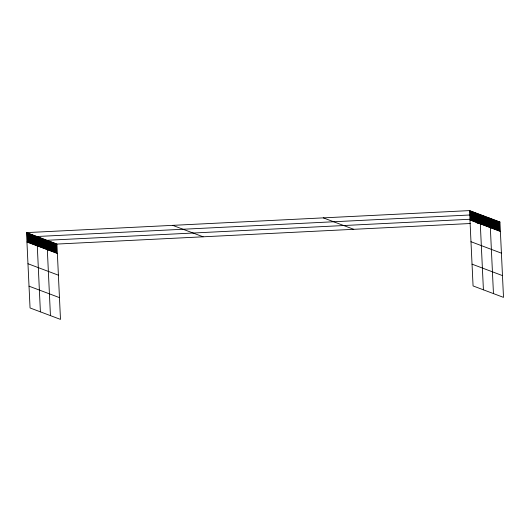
<?xml version="1.0" encoding="UTF-8"?>
<svg xmlns="http://www.w3.org/2000/svg" width="530" height="530" viewBox="0 0 530 530"><rect width="100%" height="100%" fill="white"/><g stroke="black" fill="none" stroke-linecap="round" stroke-linejoin="round"><path stroke-width="0.79" d="M26.5 232.624L56.935 244.072L60.486 319.398L30.051 307.956L26.5 232.624L469.514 210.602L499.949 222.044L503.5 297.376L473.065 285.928L469.514 210.602M56.935 244.072L470.249 223.521M477.106 223.183L499.949 222.044M469.951 219.943L500.386 231.391M470.978 241.72L501.413 253.161M472.038 264.152L502.473 275.6M323.32 217.87L353.755 229.311M172.694 225.356L203.129 236.804M26.944 241.965L57.372 253.413M27.971 263.741L58.399 275.189M29.024 286.18L59.459 297.621M499.227 221.778L499.671 231.12M498.511 221.507L498.955 230.848M497.796 221.235L498.233 230.577M497.08 220.964L497.518 230.311M496.358 220.699L496.802 230.04M495.643 220.427L496.087 229.768M494.927 220.155L495.365 229.497M494.212 219.89L494.649 229.232M493.49 219.619L493.933 228.96M492.774 219.347L493.211 228.688M492.059 219.076L492.496 228.423M491.337 218.81L491.78 228.152M490.621 218.539L491.065 227.88M493.457 293.6L489.906 218.267L46.892 240.295L50.443 315.622M489.19 217.996L489.627 227.344M488.468 217.731L488.912 227.072M487.752 217.459L488.19 226.8M487.037 217.187L487.474 226.535M486.315 216.922L486.759 226.264M485.599 216.651L486.043 225.992M484.884 216.379L485.321 225.72M484.168 216.107L484.606 225.455M483.446 215.843L483.89 225.184M482.731 215.571L483.168 224.912M482.015 215.299L482.452 224.64M481.293 215.028L481.737 224.375M480.577 214.763L481.021 224.104M483.413 289.824L479.862 214.491L36.848 236.519L40.399 311.845M479.173 214.233L479.61 223.574M478.484 213.974L478.921 223.315M477.788 213.716L478.232 223.057M477.099 213.451L477.543 222.799M476.41 213.192L476.854 222.534M475.721 212.934L476.165 222.275M475.032 212.676L475.47 222.017M474.343 212.417L474.781 221.759M473.654 212.159L474.092 221.5M472.965 211.894L473.403 221.242M472.27 211.636L472.714 220.977M471.581 211.377L472.025 220.719M470.892 211.119L471.336 220.46M470.203 210.86L470.647 220.202M56.22 243.8L56.657 253.141M55.498 243.528L55.941 252.876M54.782 243.263L55.226 252.605M54.067 242.992L54.504 252.333M53.344 242.72L53.788 252.061M52.629 242.448L53.073 251.796M51.913 242.183L52.351 251.525M51.198 241.912L51.635 251.253M50.476 241.64L50.92 250.988M49.76 241.375L50.204 250.716M49.045 241.104L49.482 250.445M48.323 240.832L48.767 250.173M47.607 240.56L48.051 249.908M46.176 240.024L46.613 249.365M45.454 239.752L45.898 249.093M44.739 239.487L45.182 248.828M44.023 239.215L44.46 248.557M43.301 238.944L43.745 248.285M42.585 238.672L43.029 248.02M41.87 238.407L42.307 247.748M41.154 238.136L41.592 247.477M40.432 237.864L40.876 247.205M39.717 237.592L40.161 246.94M39.001 237.327L39.439 246.669M38.279 237.056L38.723 246.397M37.564 236.784L38.008 246.125M36.159 236.254L36.596 245.602M35.47 235.996L35.907 245.337M34.781 235.737L35.218 245.079M34.086 235.479L34.529 244.82M33.397 235.221L33.84 244.562M32.708 234.962L33.151 244.303M32.019 234.697L32.462 244.045M31.33 234.439L31.767 243.78M30.641 234.18L31.078 243.522M29.952 233.922L30.389 243.263M29.263 233.664L29.7 243.005M28.567 233.405L29.011 242.747M27.878 233.14L28.322 242.488M27.189 232.882L27.633 242.23"/></g></svg>
